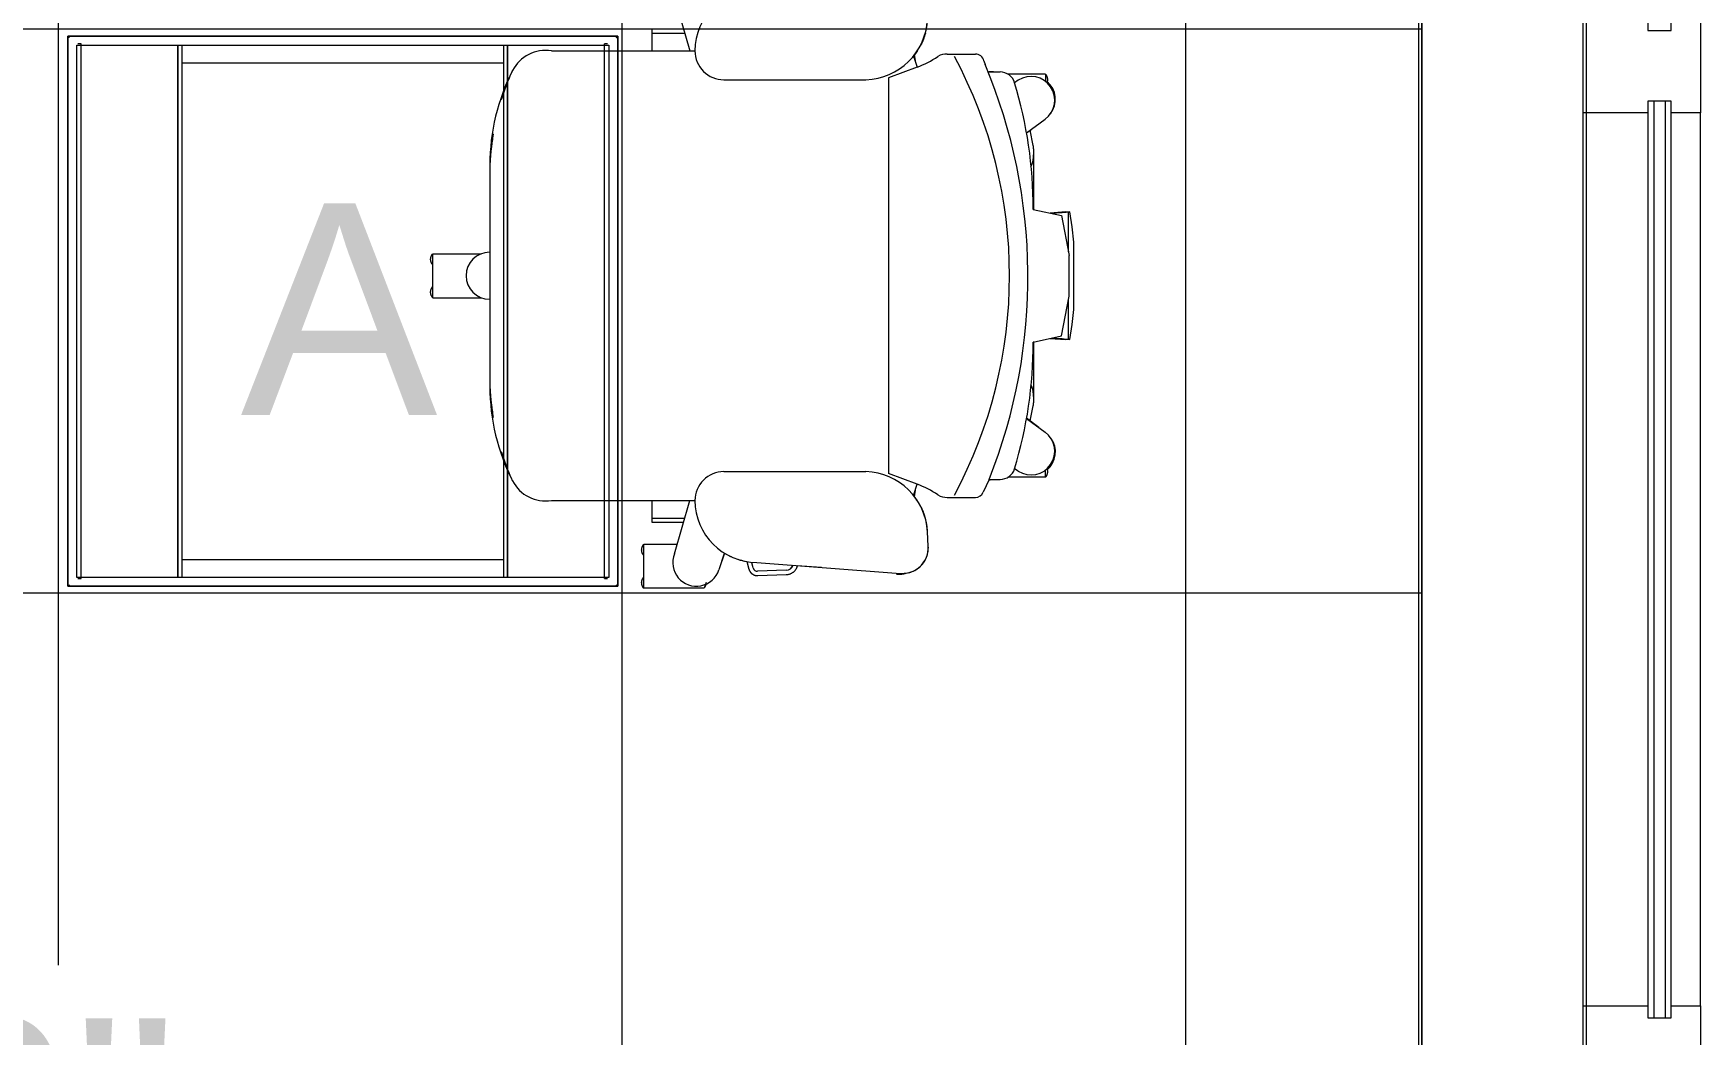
# Model space of a CAD drawing. Header units: inches. Extents: x -1206 to 1060, y -822 to 854.
# Drawn here: x 67 to 137.9, y -68.8 to -26.2 of the extents above; entities that cross this region are included whole.
import ezdxf

# ---------------------------------------------------------------- set-up
doc = ezdxf.new("R2010")
doc.units = ezdxf.units.IN
doc.header["$MEASUREMENT"] = 0
doc.linetypes.add('X1$0$IMPORT-2DASHES', pattern=[163.1999989663522, 71.99999854320616, -24.00000029661524, 9.599999766650162, -24.00000029661524, 9.599999766650162, -24.00000029661524])
for name, color, linetype, lineweight in [('X1$0$18_0109_REV_dwg _7_', 8, 'Continuous', 9), ('X1$0$A-Anno-Revs-FinF', 7, 'Continuous', 9), ('X1$0$A-CLNG', 13, 'Continuous', 13), ('X1$0$A-CLNG-PATT', 13, 'Continuous', 13), ('X1$0$A-WALL', 113, 'Continuous', 13), ('X1$0$ArchiCAD Windows_Pen_No__4', 7, 'Continuous', 9), ('X1$0$E-LITE-EQPM', 33, 'Continuous', 9), ('X1$0$E-LITE-EQPM-IDEN', 33, 'Continuous', 9), ('X1$0$G-ANNO-DIMS', 111, 'Continuous', 9), ('X1$0$GLZ_GLAZING', 7, 'Continuous', 9), ('X1$0$I-FURN', 30, 'Continuous', 9)]:
    doc.layers.add(name, color=color, linetype=linetype, lineweight=lineweight)
doc.styles.add('X1$0$Arial', font='arial.ttf', dxfattribs={"height": 8.999999999999991})

# ---------------------------------------------------------------- blocks, each defined once
blk = doc.blocks.new('X1$0$Allsteel Seating Acuity Work-Conference Chair1 - Fully Adj_ Arms_ Mesh Back-V7-FIRST FLOOR RCP')
at = {"layer": 'X1$0$I-FURN', "lineweight": 13}
for p, q in [((1.433143684146974, 12.11018534430337), (-1.433143684144943, 12.11018534430337)), ((-2.822468801396466, 10.37664848398906), (-2.56291028627273, 11.57985590495828)), ((-2.714280275648017, 11.74383122202977), (-2.714280275648017, 11.93836041765236)), ((-2.714280275648017, 11.93836041765236), (-2.706505997873691, 11.88053154945373)), ((-2.714280275648017, 11.74383122202977), (-2.667187907537985, 11.09646738007783)), ((-1.021700003479707, 11.88053154945373), (-2.706505997873689, 11.88053154945373)), ((-2.56291028627273, 11.57985590495828), (-0.8655252981015504, 11.91099976700803)), ((0.8655252981035888, 11.91099976700802), (-0.8655252981015508, 11.91099976700803)), ((2.562910286274723, 11.57985590495828), (0.8655252981035765, 11.91099976700802)), ((2.70650599787565, 11.88053154945373), (1.021700003480388, 11.88053154945373)), ((2.822468801398459, 10.37664848398906), (2.562910286274723, 11.57985590495828)), ((2.667187907539609, 11.09646738007321), (2.714280275649978, 11.74383122202977)), ((2.706505997875651, 11.88053154945373), (2.714280275649976, 11.93836041765235)), ((2.714280275650085, 11.93836041765235), (2.714280275650085, 11.74383122202973)), ((-8.576396853536504, 10.89646553722114), (-8.269758564800382, 10.89646553722114)), ((-8.576396853536504, 10.89646553722114), (-8.576396853536508, 9.29554228831983)), ((-6.081932458497022, 10.09355517162019), (-6.652910733395324, 10.87943934617182)), ((6.081932458499015, 10.09355517162019), (6.652910733397318, 10.87943934617183)), ((8.576396853538498, 10.89646553722114), (8.26975856480238, 10.89646553722114)), ((8.576396853538498, 10.89646553722114), (8.576396853538501, 9.29554228831983)), ((-6.078052509918537, 10.09406624964563), (-6.212071794212615, 10.27267660043963)), ((-5.539449606561917, 10.3766484839889), (-6.187392468073303, 10.24225666368687)), ((-2.828861181112131, 10.39885917198836), (-5.259564899965823, 10.39885917198836)), ((-4.637159237710844, 10.27758492599034), (-4.713508653687613, 10.31661168990388)), ((5.259564899967187, 10.39885917198836), (2.828861181113666, 10.39885917198836)), ((4.71350865368871, 10.31661168990387), (4.63715923771145, 10.27758492599009)), ((6.171482805452676, 10.24590486785017), (5.539449606563025, 10.3766484839889)), ((6.463462987375068, 10.61868689367261), (6.057635009087399, 10.09675570178489)), ((-8.314653182159146, 9.742684103279059), (-8.2126970173636, 9.584175815713971)), ((8.31465318216114, 9.742684103279062), (8.212697017365594, 9.584175815713971)), ((-8.667473460795744, 8.426141803900526), (-8.667473460795744, 8.96344482238032)), ((8.667473460797737, 8.4973915390921), (8.667473460797737, 8.96344482238032)), ((-9.430404169898665, 6.71505954021127), (-9.430404169898665, 7.916462459316665)), ((-9.14375050092152, 8.273957110028094), (-8.98288197340798, 8.325359393889798)), ((8.667473460797737, 8.497391539092037), (9.21485680239545, 8.250269261256314)), ((9.430404169900658, 6.71505954021127), (9.430404169900658, 7.916462459316665)), ((-11.51216557455105, 5.909003121258266), (-10.89949712864262, 5.875218104815642)), ((11.51216557455304, 5.909003121258266), (10.89949712864462, 5.875218104815642)), ((-9.346907068112843, 5.279615460867528), (-8.871884916716123, 5.431399180430923)), ((-8.871884916716123, 5.431399180430923), (-8.421013634418793, 4.212507628333239)), ((8.871884916718116, 5.431399180430923), (8.421013634420767, 4.212507628333184)), ((9.346907068114836, 5.279615460867528), (8.871884916718116, 5.431399180430923)), ((-12.19686916664481, -1.386199310463817), (-12.66297945112369, 4.733851572846181)), ((12.1968691666468, -1.386199310463817), (12.66297945112568, 4.733851572846181)), ((-8.421013634418793, 4.212507628333239), (8.421013634420769, 4.212507628333185)), ((-8.335356092287162, -2.797208272247904), (-8.335356092287153, 3.257408281569652)), ((8.33535609228916, -2.797208272247904), (8.335356092289151, 3.257408281569806)), ((-11.80299468265848, -2.77240809241412), (-12.51628706987981, -3.004170838195424)), ((11.80299468266047, -2.772408092414122), (12.5162870698818, -3.004170838195426)), ((12.14961266366771, -2.885031101511961), (11.80624774673823, -2.760959201521155)), ((-13.0482228094632, -3.540699892667142), (-13.29892345879169, -3.637976849646847)), ((13.0482228094652, -3.540699892667142), (13.29892345879368, -3.637976849646847)), ((-13.29892345879169, -3.637976849646847), (-13.29892345879169, -6.205204330912331)), ((-11.83763217245511, -4.897750095850273), (-9.560608148573895, -4.244823963740381)), ((-9.560608148573884, -10.13683861494057), (-9.560608148573895, -4.022460328534635)), ((9.560608148575877, -10.13683861494057), (9.560608148575888, -4.022460328534635)), ((11.8376321724571, -4.897750095850273), (9.560608148575888, -4.244823963740381)), ((13.29892345879368, -3.637976849646847), (13.29892345879369, -6.205204330912331)), ((-11.42854687187854, -6.205204330912339), (-11.42854687187853, -4.780446773528184)), ((-10.48652639992508, -4.510326749904606), (-10.48652639992508, -5.856065792455637)), ((-10.31891585704776, -5.856065792455885), (-10.31891585704776, -4.462265200130201)), ((10.31891585704886, -5.856065792455885), (10.31891585704886, -4.462265200130334)), ((10.48652639992662, -5.856065792455637), (10.48652639992662, -4.510326749904777)), ((11.42854687188053, -6.205204330912339), (11.42854687188053, -4.780446773528186)), ((-13.29892345879169, -6.205204330912331), (-11.42854687187854, -6.205204330912339)), ((-10.48480977276434, -5.856065792455884), (-10.47651574898527, -5.856065792455884)), ((-10.47651574898527, -5.856065792455882), (-10.31891585704776, -5.856065792455882)), ((-10.31891585704776, -5.856065792455883), (-9.560608148575232, -5.856065792455886)), ((9.560608148575886, -5.856065792455886), (10.31891585704886, -5.856065792455883)), ((10.31891585704886, -5.85606579245588), (10.47651574898639, -5.85606579245588)), ((10.4765157489864, -5.856065792455884), (10.48480977276546, -5.856065792455884)), ((13.29892345879369, -6.205204330912331), (11.42854687188053, -6.205204330912339)), ((-6.028544821661683, -12.60812673965038), (-5.863831986022775, -12.63502836227414)), ((-5.718616080493589, -12.63502836227417), (-5.863831986022569, -12.63502836227417)), ((-4.71719061800696, -12.7539155551103), (4.717190618008898, -12.75391555511033)), ((5.86383198602323, -12.63502836227417), (5.718616080493609, -12.63502836227417)), ((5.863831986023297, -12.63502836227416), (6.028544821659447, -12.60812673965088)), ((-0.935188293455587, -15.18798373352454), (-0.9351882934555836, -13.12344053626504)), ((0.93518829345758, -15.18798373352454), (0.9351882934575767, -13.12331629700748)), ((0.93518829345758, -15.18798373352454), (-0.935188293455587, -15.18798373352454))]:
    blk.add_line(p, q, dxfattribs=at)
at = {"layer": 'X1$0$I-FURN'}
for p, q in [((-9.1432720282419, 5.358397974591848), (-9.407105704793095, 5.321548054158567)), ((9.40710570479418, 5.321548054158747), (9.119294788462984, 5.361706833409681)), ((12.65622167406308, 4.882109194772622), (12.65622167406308, 4.966895469715028)), ((-12.71885542596413, -0.1344994695369337), (-12.76137990320336, -1.352241170485342)), ((12.53196422342983, -0.1410258541410732), (12.57448870066915, -1.35876755508945)), ((12.53196422342979, -0.1410258541410713), (12.57448870066911, -1.358767555089448)), ((12.76137990320609, -1.352241170485513), (12.71885542596686, -0.1344994695371042)), ((-12.4811943760705, -1.726165907487768), (-12.15777227060596, -1.808670267767809)), ((-12.17946051528105, -1.769818650531192), (-12.16164383284092, -1.837884015548013)), ((12.15777227060681, -1.808670267768491), (12.48119437607323, -1.726165907487939)), ((12.4349700488978, -1.544963736256951), (12.21737819238275, -1.600471002521601)), ((12.43497004889776, -1.544963736256946), (12.21737819238281, -1.600471002521572))]:
    blk.add_line(p, q, dxfattribs=at)
at = {"layer": 'X1$0$I-FURN', "lineweight": 13, "flags": 128}
for points in [[(-1.433143684144995, 12.11018534430337), (-2.080498406150264, 12.03796299726366), (-2.714280275648068, 11.93836041765235)], [(2.714280275650186, 11.93836041765232), (2.080498406152386, 12.03796299726364), (1.433143684147134, 12.11018534430335)], [(-2.70650599787369, 11.88053154945373), (-2.693726869831403, 11.78106677552614), (-2.676476111831562, 11.604925091388), (-2.65587404015001, 11.36354566948587), (-2.643859455823736, 11.21191773054716)], [(2.64385945582532, 11.21191773054233), (2.65587404015197, 11.36354566948588), (2.676476111833523, 11.604925091388), (2.693726869833363, 11.78106677552614), (2.706505997875651, 11.88053154945373)], [(-8.576396853536435, 10.89646553722133), (-8.565058045306555, 10.90568869079465), (-8.553359479143579, 10.91445103543702), (-8.541319870257494, 10.9227385532667), (-8.52895847945416, 10.93053798602278), (-8.516295082322356, 10.9378368562767), (-8.503349937595656, 10.94462348739307), (-8.490143754744336, 10.95088702220977), (-8.476697660843568, 10.95661744040728), (-8.463033166775515, 10.96180557453908), (-8.449172132815645, 10.96644312469721), (-8.435136733661407, 10.97052267179043), (-8.420949422957504, 10.97403768941422), (-8.406632897374378, 10.97698255428952), (-8.392210060299247, 10.97935255526136), (-8.377703985194271, 10.9811439008335), (-8.363137878685619, 10.98235372523493), (-8.348535043436128, 10.98298009300504), (-8.333918840867396, 10.98302200208894), (-8.319312653785174, 10.9824793854408), (-8.304739848973382, 10.98135311113174), (-8.29022373981064, 10.97964498096041), (-8.27578754897513, 10.97735772757068), (-8.261454371292869, 10.97449501007986), (-8.247247136790461, 10.97106140822552), (-8.233188574011988, 10.9670624150379), (-8.219301173659572, 10.96250442805319)], [(8.217325542740125, 10.96180557453959), (8.231186576699825, 10.96644312469772), (8.245221975854234, 10.97052267179111), (8.259409286558137, 10.97403768941473), (8.273725812141093, 10.9769825542902), (8.288148649216394, 10.97935255526187), (8.302654724321199, 10.98114390083384), (8.317220830829852, 10.98235372523544), (8.331823666079343, 10.98298009300555), (8.346439868648245, 10.98302200208928), (8.361046055730297, 10.98247938544131), (8.375618860542259, 10.98135311113242), (8.390134969705, 10.97964498096093), (8.40457116054034, 10.97735772757119), (8.418904338222601, 10.97449501008037), (8.43311157272518, 10.97106140822586), (8.447170135503482, 10.96706241503841), (8.46105753585607, 10.9625044280537), (8.474751556904833, 10.95739473907883), (8.488230291137425, 10.95174152252599), (8.501472175454294, 10.94555382233585), (8.514456025665252, 10.93884153750861), (8.527161070379973, 10.93161540626818), (8.53956698423701, 10.92388698888317), (8.551653920420504, 10.91566864917252), (8.56340254241121, 10.90697353472654), (8.574794054920003, 10.89781555587393)], [(-2.829624795908262, 10.39856854964285), (-2.832100052551646, 10.3935421697279), (-2.834412648999833, 10.38250843256688)], [(-2.822468801395992, 10.3766484839889), (-2.824685201561041, 10.38990425948662), (-2.827111121871197, 10.39733527866623)], [(2.827111121872312, 10.39733527866623), (2.824685201562158, 10.38990425948662), (2.822468801397109, 10.3766484839889)], [(2.834412649000946, 10.38250843256687), (2.832100052552761, 10.3935421697279), (2.829624795909377, 10.39856854964285)], [(-13.26384647551259, -3.611703833601438), (-13.25148508470943, -3.603904400845351), (-13.23882168757728, -3.596605530591602), (-13.22587654285075, -3.589818899475233), (-13.21267035999926, -3.583555364658366), (-13.19922426609867, -3.57782494646085), (-13.18555977203061, -3.57263681232888), (-13.17169873807074, -3.567999262170928), (-13.1576633389165, -3.563919715077531), (-13.14347602821243, -3.560404697454089), (-13.12915950262948, -3.557459832578445)], [(13.14143050028014, -3.559947376788443), (13.15563773478271, -3.563380978642953), (13.16969629756102, -3.567379971830405), (13.18358369791343, -3.571937958814942), (13.19727771896237, -3.577047647789982), (13.21075645319479, -3.582700864342655), (13.22399833751183, -3.588888564532794), (13.23698218772279, -3.595600849360209), (13.24968723243751, -3.602826980600468), (13.26209314629437, -3.610555397985649)], [(-12.82648846123277, -6.205204330912067), (-12.83782726946265, -6.214427484485383), (-12.84952583562563, -6.223189829127761), (-12.86156544451171, -6.231477346957432), (-12.87392683531487, -6.23927677971369), (-12.88659023244685, -6.246575649967439), (-12.89953537717355, -6.253362281083809), (-12.91274156002487, -6.259625815900505), (-12.92618765392564, -6.265356234098191), (-12.93985214799352, -6.270544368229991), (-12.95371318195356, -6.275181918388113), (-12.9677485811078, -6.27926146548134), (-12.9819358918117, -6.282776483104953), (-12.99625241739483, -6.285721347980597), (-13.01067525446996, -6.288091348952093), (-13.02518132957476, -6.289882694524237), (-13.03974743608359, -6.291092518925836), (-13.05435027133308, -6.291718886695945), (-13.06896647390164, -6.29176079577968), (-13.08357266098403, -6.291218179131703), (-13.09814546579582, -6.290091904822645), (-13.11266157495839, -6.288383774651151), (-13.1270977657939, -6.286096521261412), (-13.14143094347634, -6.283233803770599), (-13.15563817797874, -6.279800201916259), (-13.16969674075722, -6.275801208728637), (-13.18358414110963, -6.2712432217441), (-13.19727816215857, -6.26613353276923), (-13.21075689639099, -6.260480316216387), (-13.22399878070786, -6.254292616026077), (-13.23698263091899, -6.247580331198832), (-13.24968767563371, -6.240354199958403), (-13.26209358949057, -6.232625782573392), (-13.27418052567407, -6.224407442862741), (-13.28592914766477, -6.215712328416941), (-13.29732066017357, -6.206554349564327)], [(-11.42854687187832, -6.205204330912067), (-11.43988568010803, -6.214427484485383), (-11.45158424627118, -6.223189829127761), (-11.46362385515709, -6.231477346957432), (-11.47598524596026, -6.23927677971369), (-11.48864864309223, -6.246575649967439), (-11.50159378781893, -6.253362281083809), (-11.51479997067042, -6.259625815900505), (-11.52824606457102, -6.265356234098191), (-11.54191055863907, -6.270544368229991), (-11.55577159259894, -6.275181918388113), (-11.56980699175318, -6.27926146548134), (-11.58399430245725, -6.282776483104953), (-11.59831082804004, -6.285721347980597), (-11.61273366511534, -6.288091348952093), (-11.62723974022032, -6.289882694524237), (-11.64180584672897, -6.291092518925836), (-11.65640868197829, -6.291718886695945), (-11.67102488454719, -6.29176079577968), (-11.68563107162941, -6.291218179131703), (-11.70020387644121, -6.290091904822645), (-11.71471998560395, -6.288383774651151), (-11.72915617643929, -6.286096521261412), (-11.74348935412172, -6.283233803770599), (-11.75769658862413, -6.279800201916259), (-11.77175515140243, -6.275801208728637), (-11.78564255175519, -6.2712432217441), (-11.79933657280378, -6.26613353276923), (-11.81281530703654, -6.260480316216387), (-11.82605719135341, -6.254292616026077), (-11.83904104156437, -6.247580331198832), (-11.85174608627892, -6.240354199958573), (-11.86415200013596, -6.232625782573392), (-11.87623893631945, -6.224407442862741), (-11.88798755831016, -6.215712328416941), (-11.89937907081912, -6.206554349564327)], [(11.90098142624072, -6.205204330912237), (11.88964261801101, -6.214427484485554), (11.87794405184786, -6.223189829127931), (11.86590444296178, -6.231477346957603), (11.85354305215878, -6.23927677971369), (11.84087965502681, -6.24657564996761), (11.82793451029994, -6.253362281083979), (11.81472832744862, -6.259625815900676), (11.80128223354802, -6.265356234098191), (11.78761773947997, -6.270544368229991), (11.77375670551993, -6.275181918388113), (11.75972130636586, -6.27926146548151), (11.74553399566196, -6.282776483105123), (11.73121747007883, -6.285721347980597), (11.71679463300353, -6.288091348952263), (11.70228855789872, -6.289882694524407), (11.6877224513899, -6.291092518925836), (11.67311961614058, -6.291718886695945), (11.65850341357185, -6.29176079577985), (11.64389722648963, -6.291218179131703), (11.62932442167783, -6.290091904822645), (11.61480831251509, -6.288383774651321), (11.60037212167958, -6.286096521261583), (11.58603894399732, -6.283233803770769), (11.57183170949474, -6.279800201916429), (11.55777314671644, -6.275801208728807), (11.54388574636385, -6.2712432217441), (11.53019172531509, -6.266133532769401), (11.51671299108267, -6.260480316216387), (11.50347110676563, -6.254292616026247), (11.4904872565545, -6.247580331199003), (11.47778221183995, -6.240354199958573), (11.46537629798308, -6.232625782573563), (11.45328936179942, -6.224407442862911), (11.44154073980871, -6.215712328417111), (11.43014922729992, -6.206554349564498)], [(13.29892301559516, -6.205204330912237), (13.28758420736562, -6.214427484485554), (13.27588564120248, -6.223189829127931), (13.26384603231639, -6.231477346957603), (13.25148464151323, -6.23927677971369), (13.23882124438125, -6.24657564996761), (13.22587609965472, -6.253362281083979), (13.21266991680323, -6.259625815900676), (13.19922382290247, -6.265356234098191), (13.18555932883441, -6.270544368229991), (13.17169829487471, -6.275181918388113), (13.15766289572031, -6.27926146548151), (13.1434755850164, -6.282776483105123), (13.12915905943345, -6.285721347980597), (13.11473622235814, -6.288091348952263), (13.10023014725334, -6.289882694524407), (13.08566404074469, -6.291092518925836), (13.0710612054952, -6.291718886695945), (13.05644500292629, -6.29176079577985), (13.04183881584424, -6.291218179131703), (13.02726601103228, -6.290091904822645), (13.01274990186954, -6.288383774651321), (12.9983137110342, -6.286096521261583), (12.98398053335194, -6.283233803770769), (12.96977329884936, -6.279800201916429), (12.95571473607106, -6.275801208728807), (12.94182733571847, -6.2712432217441), (12.92813331466971, -6.266133532769401), (12.91465458043711, -6.260480316216387), (12.90141269612024, -6.254292616026247), (12.88842884590929, -6.247580331199003), (12.87572380119457, -6.240354199958573), (12.86331788733753, -6.232625782573563), (12.85123095115403, -6.224407442862911), (12.83948232916333, -6.215712328417111), (12.82809081665454, -6.206554349564498)], [(-0.4627532958967321, -15.18798373352445), (-0.4740921041264414, -15.19720688709759), (-0.4857906702895888, -15.20596923174014), (-0.4978302791755027, -15.21425674956964), (-0.5101916699788375, -15.22205618232573), (-0.5228550671108109, -15.22935505257965), (-0.535800211837511, -15.23614168369602), (-0.5490063946888312, -15.24240521851271), (-0.5624524885895993, -15.2481356367104), (-0.5761169826576519, -15.25332377084203), (-0.5899780166175218, -15.25796132100015), (-0.6040134157715896, -15.26204086809338), (-0.6182007264756634, -15.26555588571716), (-0.6325172520587897, -15.26850075059263), (-0.6469400891339204, -15.2708707515643), (-0.6614461642387254, -15.27266209713645), (-0.6760122707473782, -15.27387192153804), (-0.6906151059968691, -15.27449828930798), (-0.7052313085657714, -15.27454019839189), (-0.7198374956478232, -15.27399758174374), (-0.7344103004597854, -15.27287130743468), (-0.7489264096225269, -15.27116317726336), (-0.7633626004578672, -15.26887592387362), (-0.7776957781401278, -15.26601320638281), (-0.7919030126427059, -15.26257960452847), (-0.8059615754210084, -15.25858061134084), (-0.8198489757735955, -15.25402262435614), (-0.8335429968223592, -15.24891293538127), (-0.8470217310549514, -15.24325971882842), (-0.8602636153718207, -15.23707201863829), (-0.8732474655827785, -15.23035973381104), (-0.8859525102974998, -15.22313360257061), (-0.8983584241545371, -15.21540518518543), (-0.9104453603382011, -15.20718684547495), (-0.9221939823287356, -15.19849173102915), (-0.9335854948375298, -15.18933375217637)], [(0.9351882934578838, -15.18798373352445), (0.923849485228004, -15.19720688709759), (0.9121509190650271, -15.20596923174014), (0.9001113101789427, -15.21425674956964), (0.8877499193757784, -15.22205618232573), (0.875086522243805, -15.22935505257965), (0.8621413775171048, -15.23614168369602), (0.8489351946656142, -15.24240521851271), (0.8354891007650166, -15.2481356367104), (0.821824606696964, -15.25332377084203), (0.8079635727370941, -15.25796132100015), (0.7939281735828557, -15.26204086809338), (0.7797408628789525, -15.26555588571716), (0.7654243372958262, -15.26850075059263), (0.7510015002206955, -15.2708707515643), (0.7364954251158905, -15.27266209713645), (0.7219293186070671, -15.27387192153804), (0.7073264833577467, -15.27449828930798), (0.6927102807888444, -15.27454019839189), (0.6781040937066222, -15.27399758174374), (0.6635312888948305, -15.27287130743468), (0.6490151797322595, -15.27116317726336), (0.6345789888967487, -15.26887592387362), (0.6202458112143175, -15.26601320638281), (0.60603857671191, -15.26257960452847), (0.5919800139336074, -15.25858061134084), (0.5780926135810204, -15.25402262435614), (0.5643985925320861, -15.24891293538127), (0.5509198582996645, -15.24325971882842), (0.5376779739827952, -15.23707201863829), (0.5246941237716668, -15.23035973381104), (0.5119890790569456, -15.22313360257061), (0.4995831652000788, -15.2154051851856), (0.4874962290165853, -15.20718684547495), (0.4757476070258803, -15.19849173102915), (0.4643560945170861, -15.18933375217637)]]:
    blk.add_lwpolyline(points, dxfattribs=at)
at = {"layer": 'X1$0$I-FURN', "flags": 128}
for points in [[(-12.66444722236764, 4.942696678643869), (-12.67560133315328, 4.898251394889711), (-12.68496918453536, 4.853395617158184), (-12.69253578994932, 4.808201105125078), (-12.69828904444097, 4.762740160368536), (-12.7022197440304, 4.717085510702133), (-12.70432160043674, 4.671310193826684), (-12.70459125113808, 4.625487440483936), (-12.70302826475068, 4.579690557304331), (-12.70139703960814, 4.554655216492221)], [(12.70139703961104, 4.55465521649205), (12.70396247741473, 4.600406893666615), (12.70469628403361, 4.646224564529006), (12.70359728553364, 4.692034930579836), (12.70066724007802, 4.737764705005644), (12.69591083511443, 4.783340729922712), (12.68933567987619, 4.828690093413171), (12.68095229320926, 4.873740246170086), (12.67077408674345, 4.918419117558471), (12.65881734343821, 4.962655230915572)], [(12.33079782059917, 0.3419560699165913), (12.34937467165309, 0.5289331527804392), (12.40599259780015, 1.358127956970179)], [(-12.33159144598073, 0.3440972627826113), (-12.3513450869188, 0.3387344880074465), (-12.37086847325832, 0.3325860679310608), (-12.39013037174607, 0.3256618387139269), (-12.40909996745347, 0.3179728776462979), (-12.42774691307375, 0.3095314854249977), (-12.446041377472, 0.3003511664772986), (-12.46395409340761, 0.2904466073550793), (-12.48145640435638, 0.2798336532396774), (-12.49852031035453, 0.2685292825942724), (-12.51511851279224, 0.2565515800001207), (-12.53122445808657, 0.2439197072262686), (-12.54681238016093, 0.2306538725745213), (-12.56185734166496, 0.216775298550317), (-12.57633527386991, 0.2023061879118586), (-12.59022301517251, 0.1872696881493425), (-12.60349834814946, 0.1716898544546552), (-12.6161400350997, 0.1555916112383215), (-12.62812785202106, 0.1390007122554379), (-12.63944262096339, 0.1219436994050511), (-12.65006624071071, 0.104447860269147), (-12.65998171573693, 0.08654118445792845), (-12.66917318339773, 0.06825231883317427), (-12.6776259393053, 0.04961052167840307), (-12.68532646085367, 0.0306456158920696), (-12.69226242885048, 0.01138794127780329), (-12.6984227472272, -0.00813169399276603), (-12.70379756078807, -0.02788206266751558), (-12.70837827097824, -0.04783156836947455), (-12.71215754963833, -0.06794829614540275), (-12.71512935072894, -0.08820006352220842), (-12.71728892000209, -0.1085544719919085), (-12.71863280260771, -0.1289789588432768), (-12.71885542596413, -0.1344994695369337)], [(12.71885542596686, -0.1344994695371042), (12.71773212683337, -0.1140616643061207), (12.71579243199585, -0.09368512712399023), (12.71303944455246, -0.07340245610316741), (12.70947756869555, -0.05324609919091471), (12.70511250266702, -0.03324830225801633), (12.69995122964133, -0.01344105751388724), (12.69400200655383, 0.006143947675354865), (12.68727435089272, 0.02547538147888417), (12.67977902547204, 0.04452231772700087), (12.67152802121342, 0.06325428538451659), (12.66253453796344, 0.08164131729921563), (12.65281296337707, 0.09965399814234387), (12.64237884989933, 0.1172635114672857), (12.63124888988625, 0.1344416858088379), (12.6194408888997, 0.1511610397528216), (12.60697373722217, 0.1673948258992936), (12.59386737963712, 0.1831170736535341), (12.58014278352033, 0.1983026307731847), (12.56582190529821, 0.2129272036062275), (12.55092765532072, 0.2269673959556826), (12.53548386121071, 0.2404007465089535), (12.5195152297444, 0.2532057647709393), (12.5030473073254, 0.265361965443958), (12.48610643911661, 0.2768499011999097), (12.46871972689331, 0.2876511937923282), (12.45091498568621, 0.2977485634573326), (12.43272069928326, 0.3071258565572634), (12.4141659746611, 0.3157680714238608), (12.39528049542122, 0.3236613823566472), (12.37609447430174, 0.3307931617418944), (12.35663860484351, 0.3371520002539796), (12.33694401228729, 0.3427277251079203)], [(-12.76137990320336, -1.352241170485342), (-12.76160197861384, -1.367137872892726), (-12.76122816717657, -1.382031540174978), (-12.76025906691063, -1.396898345641546), (-12.75869622816918, -1.411714505574991), (-12.75654215116111, -1.426456317280042), (-12.75380028195025, -1.441100197002868), (-12.75047500694228, -1.455622717659537), (-12.74657164586779, -1.470000646315327), (-12.74209644327192, -1.484210981351111), (-12.73705655852421, -1.498230989262424), (-12.73146005436496, -1.512038241027426), (-12.72531588400727, -1.525610647988515), (-12.71863387681276, -1.538926497189948), (-12.71142472256741, -1.551964486113661), (-12.70369995438068, -1.564703756758376), (-12.69547193023322, -1.577123929009133), (-12.68675381320855, -1.589205133239261), (-12.67755955043441, -1.60092804209944), (-12.6679038507699, -1.612273901436367), (-12.65780216127456, -1.623224560295), (-12.64727064249644, -1.633762499957811), (-12.63632614261956, -1.643870861968878), (-12.62498617050841, -1.653533475105291), (-12.61326886769979, -1.662734881247615), (-12.60119297937831, -1.671460360108483), (-12.58877782438947, -1.679695952783334), (-12.57604326433255, -1.687428484080669), (-12.56300967178731, -1.694645583599765), (-12.5496978977215, -1.701335705521046), (-12.53612923813381, -1.707488147076901), (-12.52232539998482, -1.713093065672751), (-12.50830846647159, -1.718141494635006), (-12.494100861697, -1.722625357553852), (-12.4811943760705, -1.726165907487768)], [(12.48119437607323, -1.726165907487939), (12.49555388889428, -1.722195334273635), (12.50974313505742, -1.717653709737476), (12.52373941479573, -1.712548299509819), (12.53752033704722, -1.706887271158109), (12.55106385527631, -1.700679681119823), (12.56434830274281, -1.693935460214902), (12.57735242716467, -1.686665397758304), (12.59005542471686, -1.678881124298584), (12.60243697331333, -1.670595093013389), (12.61447726511716, -1.661820559784701), (12.62615703823042, -1.65257156199408), (12.63745760750726, -1.642862896065026), (12.64836089444753, -1.632710093791843), (12.65884945611856, -1.622129397492358), (12.66890651305829, -1.611137734023543), (12.67851597612173, -1.599752687702164), (12.68766247221754, -1.587992472173766), (12.69633136890309, -1.575875901274514), (12.70450879779315, -1.563422358932769), (12.71218167674573, -1.550651768160207), (12.71933773079155, -1.537584559177332), (12.72596551177031, -1.524241636731346), (12.73205441664646, -1.510644346651588), (12.73759470447118, -1.496814441701701), (12.74257751196575, -1.482774046779354), (12.74699486770134, -1.468545623521322), (12.75083970485059, -1.45415193436952), (12.75410587249473, -1.439616006155972), (12.75678814546188, -1.424961093265381), (12.75888223268794, -1.410210640431899), (12.76038478407957, -1.395388245233391), (12.76129339587555, -1.380517620340299), (12.76160661449046, -1.36562255558033), (12.76137990320626, -1.352241170485513)], [(12.15178099370877, -1.869993047073876), (12.16574272479624, -1.823252673443278), (12.17735725470385, -1.777817894814859)]]:
    blk.add_lwpolyline(points, dxfattribs=at)
at = {"layer": 'X1$0$I-FURN', "lineweight": 13}
for centre, radius, start, end in [((-7.467657799504734, 10.28749095307559), 1.007082758179837, 36.00000000000723, 212.7500532418099), ((-7.497989265947321, 10.32009686553521), 1.000222027085006, 52.35706289667899, 139.9091275043277), ((7.467657799506733, 10.28749095307559), 1.007082758179838, 327.2499467581893, 143.9999999999928), ((7.497989265947423, 10.32009686553657), 1.000222027085006, 39.51694148052987, 126.2771705760929), ((0.05187702391373072, -13.09149008151184), 23.24453293984837, 68.24426261087665, 112.8725878450811), ((-2.860003608187167, -8.097045561841176), 18.4737321773556, 89.88358673423585, 106.84285304545), ((2.860003608189154, -8.097045561841176), 18.47373217735561, 73.15714695455002, 90.11641326576414), ((1.401545546286797e-12, -10.3529245900118), 19.72138484538077, 61.76295305248608, 118.237046947515), ((-8.016462850926594, 8.963444822380323), 0.6510106098691493, 107.5435160309, 180.0000000000004), ((8.016462850928587, 8.963444822380323), 0.6510106098691512, 359.9999999999992, 72.45648396909998), ((-9.064156021087971, 7.916462459316665), 0.3662481488106941, 102.551901823836, 180), ((9.064156021089964, 7.916462459316665), 0.3662481488106941, 0, 65.70267607839845), ((-8.801215169980942, 6.672316278620641), 0.630639186880161, 176.1136455238113, 213.7004297695562), ((8.801215169982935, 6.672316278620641), 0.630639186880161, 326.2995702304431, 3.886354476188736), ((-11.57238787946455, 4.816912311622493), 1.093750000000005, 86.84367567695367, 184.3553060258665), ((-11.04899973609039, 3.164089332099322), 2.715247733059357, 1.969556974369551, 86.84367567695367), ((-12.89102321037791, 3.944709053589814), 4.285291140264034, 20.29957023044431, 33.70042976955327), ((11.04899973609239, 3.164089332099322), 2.715247733059357, 93.15632432304636, 178.0304430256271), ((12.89102321037991, 3.944709053589814), 4.285291140264032, 146.2995702304467, 159.7004297695557), ((11.57238787946654, 4.816912311622493), 1.093750000000005, 355.6446939741328, 93.15632432304636), ((-9.560608148573895, -1.386199310463721), 2.636261018070917, 180.0000000000019, 270.0000000000007), ((9.560608148575888, -1.386199310463721), 2.636261018070911, 269.9999999999986, 359.9999999999977), ((-9.560608148573884, -2.797208272247909), 1.225252056286724, 269.9999999999994, 2.989721400575706e-13), ((9.560608148575877, -2.797208272247909), 1.225252056286726, 179.9999999999997, 269.9999999999998), ((-12.20535035478364, -3.961135647349845), 1.006212346751299, 108.0000000000075, 291.4351494168255), ((12.20535035478563, -3.961135647349845), 1.006212346751299, 248.5648505831737, 71.9999999999925), ((-8.017890644437504, -10.39486128410771), 1.564146091441888, 170.5050472393682, 242.9185999897509), ((8.017890644439497, -10.39486128410771), 1.564146091441888, 297.0814000102484, 9.494952760631852), ((-4.717190618006993, -3.939561216484174), 8.814354338626165, 242.9185999897491, 269.9999999999999), ((4.717190618008986, -3.939561216484174), 8.81435433862615, 269.9999999999991, 297.0814000102502), ((-2.352437569008714e-05, -12.76922752877979), 1.000000000000001, 179.9999999999998, 359.9999999999991)]:
    blk.add_arc(centre, radius, start, end, dxfattribs=at)
at = {"layer": 'X1$0$I-FURN'}
for centre, radius, start, end in [((-11.57253615265076, 4.818859145842964), 1.093749999999999, 101.0732773343598, 151.9152528395863), ((-11.00715377315176, 3.28540275625067), 2.593749999999997, 54.54679851991843, 86.84367567694811), ((11.00715377315372, 3.28540275625067), 2.593749999999998, 93.15632432305159, 125.4532014796369), ((11.57253615265272, 4.818859145842964), 1.093749999999998, 28.08474715836598, 78.92672266559595), ((-11.57253615265076, 4.818859145842964), 1.093750000000001, 157.991683964009, 164.92012941301), ((11.57253615265272, 4.818859145842964), 1.093749999999999, 15.07987058431799, 22.00831603577228), ((12.20741677346136, -0.1523593008305602), 0.3247452760162995, 2.000000000000175, 70.66881005820758), ((12.20741677346132, -0.1523593008305601), 0.3247452760162979, 2.000000000000961, 69.54600959530424), ((12.3891230377235, -1.365240666676862), 0.1854786515287007, 284.3108285474457, 2.000000000000661), ((12.38912303772346, -1.365240666676862), 0.1854786515286972, 284.3108285474465, 2.000000000001047), ((12.38912303772347, -1.365240666676861), 0.1854786515287169, 284.3108285474455, 2.000000000000735), ((-9.593591438339061, -1.412670140234075), 2.593749999999997, 195.9992754751931, 197.6694774457945), ((9.593591438341019, -1.412670140234075), 2.59375, 342.330522554204, 344.0007245251593), ((-9.593591438339061, -1.412670140234075), 2.593749999999998, 209.8646920072832, 210.9836488657245), ((9.593591438341019, -1.412670140234075), 2.593749999999999, 329.016351134274, 330.135307993427)]:
    blk.add_arc(centre, radius, start, end, dxfattribs=at)
at = {"layer": 'X1$0$I-FURN', "lineweight": 13}
for points, knots in [([(-4.713508653687613, 10.31661168990387), (-4.739856710129892, 10.32694934145874), (-4.779722645912748, 10.34076857112386), (-4.833587830967806, 10.35561079365079), (-4.874296218219969, 10.36511074866266), (-4.915497318112019, 10.37275004284506), (-4.957153046465572, 10.37883332275283), (-4.999016202817506, 10.38391019343648), (-5.040815735212844, 10.38835894759447), (-5.082585113948741, 10.39207676677329), (-5.138476425029424, 10.39585326314233), (-5.208244147661268, 10.39877611886062), (-5.291645814252843, 10.39916329740079), (-5.402476022411283, 10.39535872872822), (-5.484813833366601, 10.38616942103536), (-5.539449606561917, 10.3766484839889)], [0, 0, 0, 0, 0.1, 0.15, 0.2, 0.25, 0.3, 0.35, 0.4, 0.45, 0.5, 0.6, 0.7, 0.8, 1, 1, 1, 1]), ([(5.539449606563028, 10.3766484839889), (5.484813833367713, 10.38616942103536), (5.402476022412397, 10.39535872872822), (5.291645814253955, 10.39916329740079), (5.208244147662381, 10.39877611886063), (5.138476425030524, 10.39585326314234), (5.08258511394985, 10.39207676677329), (5.040815735213947, 10.38835894759448), (4.99901620281861, 10.38391019343647), (4.95715304646668, 10.37883332275283), (4.915497318113117, 10.37275004284506), (4.874296218221072, 10.36511074866267), (4.833587830968911, 10.35561079365079), (4.779722645913849, 10.34076857112386), (4.739856710130994, 10.32694934145874), (4.713508653688713, 10.31661168990387)], [0, 0, 0, 0, 0.2, 0.3, 0.4, 0.5, 0.55, 0.6, 0.6499999999999999, 0.7, 0.75, 0.8, 0.8500000000000001, 0.9, 1, 1, 1, 1]), ([(-8.670603928351833, 8.690847319888725), (-8.67386989274326, 8.642470973033404), (-8.678196294272725, 8.574051259401283), (-8.679922076811877, 8.50725777681728), (-8.680270293320119, 8.487700208432614)], [0.322645501158886, 0.322645501158886, 0.322645501158886, 0.322645501158886, 0.5, 0.5739623019982569, 0.5739623019982569, 0.5739623019982569, 0.5739623019982569]), ([(8.68103255609014, 8.487207325702533), (8.680348473750575, 8.506982066529039), (8.67787560839392, 8.574278909427543), (8.672956082332824, 8.642964525805292), (8.669002883537035, 8.691712050797964)], [0.4260376980070729, 0.4260376980070729, 0.4260376980070729, 0.4260376980070729, 0.5, 0.6773544988515792, 0.6773544988515792, 0.6773544988515792, 0.6773544988515792]), ([(-7.495187372622977, -12.25498689603876), (-7.592036389171814, -12.22467681887799), (-8.012036907807092, -12.08696131492711), (-8.421771233440413, -11.92534450506503), (-8.72997736930767, -11.78751540184012)], [0.567478467372968, 0.567478467372968, 0.567478467372968, 0.567478467372968, 0.6666666666666666, 1, 1, 1, 1]), ([(8.729977369308196, -11.78751540184018), (8.421771233440953, -11.92534450506509), (8.012036907807525, -12.08696131492719), (7.592036389172147, -12.22467681887809), (7.49518737262321, -12.25498689603889)], [0, 0, 0, 0, 0.3333333333333333, 0.4325215326271404, 0.4325215326271404, 0.4325215326271404, 0.4325215326271404]), ([(-5.863831986022637, -12.63502836227416), (-5.767684069846439, -12.65000148870833), (-5.623425492168013, -12.67055412680932), (-5.455007795987316, -12.69123138466387), (-5.358779689495713, -12.70210185488834), (-5.286725287761112, -12.70977220978598), (-5.214560300225752, -12.7169854978812), (-5.142314263560354, -12.72373706428143), (-5.082294089556818, -12.72895627620878), (-5.040560156214546, -12.73238452181756), (-5.016707460939636, -12.73428643245959), (-4.999108645796195, -12.73566187304151), (-4.980621785310528, -12.73707768577337), (-4.953673405269265, -12.73909464119827), (-4.902704714878316, -12.74277105628167), (-4.82543132353392, -12.74786161098614), (-4.76092295438866, -12.7515765612723), (-4.728049996563107, -12.75334837415559), (-4.719803833776785, -12.75377907734944), (-4.718106149504742, -12.75386774008761)], [0, 0, 0, 0, 0.125, 0.1875, 0.21875, 0.25, 0.28125, 0.3125, 0.34375, 0.359375, 0.3671875, 0.375, 0.3828125, 0.390625, 0.40625, 0.4375, 0.46875, 0.484375, 0.5, 0.5, 0.5, 0.5]), ([(-5.206601468269929, -12.71767403669668), (-5.218656019895206, -12.71651698076321), (-5.242555219779852, -12.71418471189129), (-5.269261167732571, -12.71148957247683), (-5.283948490346854, -12.70998135097072), (-5.28662074974281, -12.70970603395326)], [0.75, 0.75, 0.75, 0.75, 0.765625, 0.78125, 0.7847252147311764, 0.7847252147311764, 0.7847252147311764, 0.7847252147311764]), ([(-4.919480737847442, -12.74153380098931), (-4.924661591586692, -12.74116990098917), (-4.934932077960388, -12.74044154288532), (-4.956603014362409, -12.7388741481099), (-4.97603193911613, -12.73742644321282), (-4.990213122198913, -12.73634202726116), (-4.992730282707301, -12.7361486861572)], [0.625, 0.625, 0.625, 0.625, 0.6328125, 0.640625, 0.65625, 0.6596021255043063, 0.6596021255043063, 0.6596021255043063, 0.6596021255043063]), ([(4.718106149505399, -12.75386774008761), (4.719803833777439, -12.75377907734944), (4.728049996563787, -12.75334837415559), (4.760922954389303, -12.7515765612723), (4.825431323534585, -12.74786161098614), (4.902704714878968, -12.74277105628167), (4.953673405269905, -12.73909464119827), (4.980621785311168, -12.73707768577337), (4.999108645796832, -12.73566187304152), (5.016707460940281, -12.73428643245959), (5.040560156215188, -12.73238452181756), (5.08229408955742, -12.72895627620879), (5.142314263561, -12.72373706428144), (5.214560300226373, -12.7169854978812), (5.286725287761743, -12.70977220978598), (5.358779689496325, -12.70210185488835), (5.455007795987946, -12.69123138466387), (5.623425492168636, -12.67055412680931), (5.767684069847046, -12.65000148870835), (5.86383198602323, -12.63502836227417)], [0.5, 0.5, 0.5, 0.5, 0.515625, 0.53125, 0.5625, 0.59375, 0.609375, 0.6171875, 0.625, 0.6328125, 0.640625, 0.65625, 0.6875, 0.71875, 0.75, 0.78125, 0.8125, 0.875, 1, 1, 1, 1]), ([(4.992730282886325, -12.73614868560773), (4.990213122305862, -12.73634202693368), (4.976031938872971, -12.73742644396359), (4.956603014410183, -12.73887414796477), (4.9349320779516, -12.74044154291435), (4.924661591587324, -12.74116990098917), (4.919480737848072, -12.74153380098931)], [0.3403978744956936, 0.3403978744956936, 0.3403978744956936, 0.3403978744956936, 0.34375, 0.359375, 0.3671875, 0.375, 0.375, 0.375, 0.375]), ([(5.286620758848393, -12.70970494290499), (5.283948495784943, -12.709980699398), (5.269261155793866, -12.71149100316392), (5.242555224896667, -12.71418409881513), (5.21865601989582, -12.71651698076322), (5.206601468270544, -12.71767403669669)], [0.2152747852688237, 0.2152747852688237, 0.2152747852688237, 0.2152747852688237, 0.21875, 0.234375, 0.25, 0.25, 0.25, 0.25])]:
    blk.add_open_spline(points, degree=3, knots=knots, dxfattribs=at)
at = {"layer": 'X1$0$I-FURN'}
for points, knots in [([(-12.23482745169183, 5.689295374347635), (-12.22385081091404, 5.697647131308129), (-12.19889115568444, 5.7159614456959), (-12.14985729925649, 5.748383077138345), (-12.11119481648724, 5.772105820543011), (-12.08607928309555, 5.785091021656664)], [0.7577972119789935, 0.7577972119789935, 0.7577972119789935, 0.7577972119789935, 0.7916666666666667, 0.8333333333333334, 0.8992640577144577, 0.8992640577144577, 0.8992640577144577, 0.8992640577144577]), ([(12.23482745169724, 5.689295374345011), (12.22385081091861, 5.697647131306206), (12.19889115568816, 5.715961445694703), (12.14985729925919, 5.74838307713788), (12.11119481648986, 5.77210582054265), (12.08607928309807, 5.785091021656363)], [-0.2422027880236689, -0.2422027880236689, -0.2422027880236689, -0.2422027880236689, -0.2083333333333333, -0.1666666666666667, -0.1007359422853742, -0.1007359422853742, -0.1007359422853742, -0.1007359422853742]), ([(-12.63751673636307, 5.068068733972712), (-12.63388665372973, 5.08358165043307), (-12.62730806753861, 5.109434750558627), (-12.61698179982255, 5.143862053274956), (-12.61020446098718, 5.164730625192282), (-12.60652043174665, 5.175510091457483), (-12.60458353077987, 5.181029370732925)], [0, 0, 0, 0, 0.08333333333333333, 0.125, 0.1458333333333333, 0.1666666666666667, 0.1666666666666667, 0.1666666666666667, 0.1666666666666667]), ([(-12.57058578860174, 5.266279408453037), (-12.56685387586544, 5.274603367021343), (-12.56000643611427, 5.289385534467258), (-12.54963692905178, 5.310503534850555), (-12.53667569342032, 5.335650522444102), (-12.51945042948214, 5.366824961089208), (-12.48915717383522, 5.416869786833977), (-12.44640526190595, 5.478736640638109), (-12.3872639440345, 5.550635984928658), (-12.34230138872541, 5.596554444841521), (-12.31839041396425, 5.618853197933679)], [0.2644961296280869, 0.2644961296280869, 0.2644961296280869, 0.2644961296280869, 0.2916666666666666, 0.3125, 0.3333333333333333, 0.375, 0.4166666666666666, 0.5, 0.5833333333333333, 0.6666666666666666, 0.6666666666666666, 0.6666666666666666, 0.6666666666666666]), ([(12.57058578860801, 5.266279408443421), (12.56685387587063, 5.274603367014336), (12.56000643611832, 5.28938553446293), (12.54963692905456, 5.310503534848905), (12.53667569342313, 5.335650522442529), (12.51945042948497, 5.366824961087736), (12.48915717383806, 5.416869786832629), (12.44640526190885, 5.478736640636922), (12.38726394403735, 5.550635984927655), (12.34230138872827, 5.596554444840637), (12.3183904139671, 5.61885319793285)], [-0.7355038703804297, -0.7355038703804297, -0.7355038703804297, -0.7355038703804297, -0.7083333333333333, -0.6875, -0.6666666666666666, -0.625, -0.5833333333333333, -0.5, -0.4166666666666666, -0.3333333333333333, -0.3333333333333333, -0.3333333333333333, -0.3333333333333333]), ([(12.63751673636572, 5.068068733969767), (12.63388665373239, 5.083581650430288), (12.62730806754128, 5.10943475055607), (12.61698179982523, 5.14386205327263), (12.61020446098988, 5.164730625190074), (12.60652043174935, 5.175510091455336), (12.60458353078256, 5.181029370730805)], [-1, -1, -1, -1, -0.9166666666666667, -0.875, -0.8541666666666667, -0.8333333333333334, -0.8333333333333334, -0.8333333333333334, -0.8333333333333334]), ([(-12.08311762392462, -2.140533114633302), (-12.09240238815225, -2.108780823638733), (-12.10666004566879, -2.058998317647238), (-12.1172409456992, -2.008458783649945), (-12.12069146054933, -1.990193888475887)], [0.3873794818830655, 0.3873794818830655, 0.3873794818830655, 0.3873794818830655, 0.5, 0.5633300683922037, 0.5633300683922037, 0.5633300683922037, 0.5633300683922037]), ([(12.08311762392659, -2.140533114633249), (12.09240238815429, -2.108780823638458), (12.10666004567179, -2.058998317643513), (12.11724094570273, -2.008458783642679), (12.12069146055335, -1.990193888465314)], [-0.6126205181179208, -0.6126205181179208, -0.6126205181179208, -0.6126205181179208, -0.5, -0.4366699315962984, -0.4366699315962984, -0.4366699315962984, -0.4366699315962984])]:
    blk.add_open_spline(points, degree=3, knots=knots, dxfattribs=at)
for points in [[(-11.96618657150845, 5.839314147414898), (-11.92642942432563, 5.854650852724777), (-11.88573594843792, 5.867669585672117), (-11.84438540990943, 5.878281164272876)], [(-11.74342938714662, 5.899176027551082), (-11.66722172839792, 5.911230967996326), (-11.5896059682921, 5.915212155664291), (-11.51231384773714, 5.910949955478728)], [(-10.31962359629901, 5.786370832499714), (-10.14194600174736, 5.737520749950171), (-9.964045046938145, 5.677742538167537), (-9.806384056416928, 5.584465858880207)], [(10.31962359630124, 5.786370832499788), (10.14194600174967, 5.737520749950286), (9.964045046940525, 5.677742538167704), (9.806384056419358, 5.584465858880455)], [(11.74342938714891, 5.899176027551029), (11.6672217284001, 5.911230967996314), (11.58960596829417, 5.915212155664296), (11.51231384773911, 5.91094995547873)], [(11.96618657151104, 5.839314147414655), (11.92642942432751, 5.854650852724839), (11.88573594843905, 5.8676695856724), (11.84438540990978, 5.878281164273288)], [(-9.603881699500329, 5.466758627677201), (-9.534032369883732, 5.421821079288479), (-9.467457549575307, 5.372225205532122), (-9.401897769424393, 5.32131346986871)], [(9.603881699487136, 5.466758627667454), (9.534032369876027, 5.421821079281579), (9.46745754957269, 5.372225205528701), (9.401897769426666, 5.321313469869014)], [(-11.96618657150846, -2.460683211030854), (-11.97379854609793, -2.443450473798808), (-11.98122342521641, -2.42613210124604), (-11.98845958111313, -2.408732282426747)], [(-11.91383324990543, -2.57194369758707), (-11.93216592307436, -2.535275979738143), (-11.94962531070121, -2.498176223174815), (-11.96618657150846, -2.460683211030853)], [(11.91384507611807, -2.571950226807137), (11.93217070586499, -2.535278626612995), (11.94962531070117, -2.498176223179396), (11.96618657151103, -2.460683211029453)], [(11.96618657151103, -2.460683211029453), (11.97379854610157, -2.443450473794975), (11.98122342522106, -2.426132101239749), (11.98845958111873, -2.408732282417977)]]:
    blk.add_open_spline(points, degree=3, dxfattribs=at)
at = {"layer": 'X1$0$I-FURN', "lineweight": 13}
for points in [[(-5.987463531932813, -12.61506804888685), (-6.006612540494699, -12.61186716487943), (-6.025739801389664, -12.60859956453928), (-6.04484663408521, -12.60526921684259)], [(-5.49495601533532, -12.6862450277066), (-5.521740545819463, -12.682976384805), (-5.548519429857625, -12.67968164272012), (-5.57529722581263, -12.67624157483531)], [(5.575297426122559, -12.6761473505021), (5.548519580578582, -12.67961074474962), (5.521740545820066, -12.682976384805), (5.494956015335923, -12.68624502770661)], [(6.044868040577441, -12.6053199351523), (6.025747472643193, -12.6086177400025), (6.006591380180931, -12.61179100956475), (5.987414025275717, -12.61488987597089)]]:
    blk.add_open_spline(points, degree=3, dxfattribs=at)
blk = doc.blocks.new('X1$0$Walls 11 - Walls 1-5282433-FIRST FLOOR RCP')
at = {"layer": 'X1$0$A-WALL', "lineweight": 9}
for p, q in [((126.0705229517903, 236.0558798546584), (126.0705229517905, 386.0558798546577)), ((133.0705229489789, 374.0558798546585), (133.0705229489788, 248.0558798546583))]:
    blk.add_line(p, q, dxfattribs=at)
blk = doc.blocks.new('X1$0$18_0109_REV_dwg _7__window-fixed-5632552-FIRST FLOOR RCP')
at = {"layer": 'X1$0$ArchiCAD Windows_Pen_No__4', "color": 253, "linetype": 'X1$0$IMPORT-2DASHES'}
for p, q in [((-6681.595691805847, 3788.311224593985), (-6719.595691805847, 3788.311224593985)), ((-6681.595691805847, 3783.311224593985), (-6719.595691805847, 3783.311224593985))]:
    blk.add_line(p, q, dxfattribs=at)
at = {"layer": 'X1$0$ArchiCAD Windows_Pen_No__4', "color": 253, "flags": 128}
for points in [[(-6723.170494955451, 3788.311224593985), (-6721.595691805846, 3788.311224593985), (-6720.020888656235, 3788.311224593985)], [(-6681.170494955451, 3788.311224593985), (-6679.595691805846, 3788.311224593985), (-6678.020888656235, 3788.311224593985)]]:
    blk.add_lwpolyline(points, dxfattribs=at)
at = {"layer": 'X1$0$GLZ_GLAZING', "color": 253}
for p, q in [((-6681.095691805846, 3786.811224593982), (-6720.095691778954, 3786.811224593982)), ((-6720.095691778954, 3786.315852171224), (-6681.095691805846, 3786.315852171224))]:
    blk.add_line(p, q, dxfattribs=at)
at = {"layer": 'X1$0$GLZ_GLAZING', "color": 253, "flags": 128}
for points in [[(-6719.595691805847, 3783.311224593985), (-6723.595691805847, 3783.311224593985), (-6723.595691805847, 3786.061224593985), (-6723.095691805846, 3786.061224593985), (-6723.095691805846, 3787.061224593985), (-6723.595691805847, 3787.061224593985), (-6723.595691805847, 3788.311224593985), (-6719.595691805847, 3788.311224593985), (-6719.595691805847, 3787.061224593985), (-6720.095691805846, 3787.061224593985), (-6720.095691805846, 3786.061224593985), (-6719.595691805847, 3786.061224593985)], [(-6677.595691805847, 3783.311224593985), (-6681.595691805847, 3783.311224593985), (-6681.595691805847, 3786.061224593985), (-6681.095691805846, 3786.061224593985), (-6681.095691805846, 3787.061224593985), (-6681.595691805847, 3787.061224593985), (-6681.595691805847, 3788.311224593985), (-6677.595691805847, 3788.311224593985), (-6677.595691805847, 3787.061224593985), (-6678.095691805846, 3787.061224593985), (-6678.095691805846, 3786.061224593985), (-6677.595691805847, 3786.061224593985)], [(-6681.095691805846, 3786.061224593982), (-6681.095691805846, 3787.061224593982), (-6720.095691778954, 3787.061224593982), (-6720.095691778954, 3786.065130843985), (-6681.587879306196, 3786.065130843985)]]:
    blk.add_lwpolyline(points, close=True, dxfattribs=at)
blk = doc.blocks.new('X1$0$18_0109_REV_dwg _7_-5631515-FIRST FLOOR RCP')
at = {"layer": 'X1$0$A-Anno-Revs-FinF', "color": 253}
blk.add_line((-6240.689988332143, 2799.066321040758), (-6240.689988332143, 2949.066321040758), dxfattribs=at)
at = {"rotation": 270}
blk.add_blockref('X1$0$18_0109_REV_dwg _7__window-fixed-5632552-FIRST FLOOR RCP', (-10017.00121292613, -3826.529370765088), dxfattribs=at)
blk = doc.blocks.new('X1$0$L-Recessed-Axis-Duo - 2 x 2-4559999-FIRST FLOOR RCP')
at = {"layer": 'X1$0$E-LITE-EQPM'}
for p, q in [((-11.70125000000027, 11.7012499999995), (-11.70125000000027, -11.70125000000061)), ((11.70124999999993, 11.7012499999995), (-11.70125000000027, 11.7012499999995)), ((11.70124999999993, -11.70125000000061), (11.70124999999993, 11.7012499999995)), ((-11.37499999999974, 11.26001541712435), (-11.37499999999974, 11.2743613211372)), ((-11.37499999999974, 11.13871248810012), (-11.37499999999974, 11.26001541712435)), ((-11.37499999999974, 11.13871248810012), (11.37500000000194, 11.13871248810012)), ((11.3212503404509, 11.32125034045032), (-11.3212503404504, 11.32125034045032)), ((-11.3212503404504, 11.32125034045033), (-11.3212503404504, -11.32125034045099)), ((11.3212503404509, -11.32125034045099), (11.3212503404509, 11.32125034045032)), ((11.37500000000193, 11.27436132113728), (11.37500000000193, 11.26001541712435)), ((11.37500000000194, 11.26001541712435), (11.37500000000194, 11.13871248810012)), ((-11.32125034045037, 7.025524577924827), (11.32125034045088, 7.025524577924827)), ((-11.32125034045037, 7.015847702113612), (11.32125034045088, 7.015847702113612)), ((-11.3212503404508, 6.852663287769047), (11.32125034045046, 6.852663287769047)), ((-10.57125025785035, 6.863553461615238), (-10.57125025785035, -6.863553461615094)), ((10.57125025785085, -6.863215716455975), (10.57125025785085, 6.863215716456113)), ((11.32125034045046, -6.852663287769302), (-11.3212503404508, -6.852663287769302)), ((-11.32125034045037, -7.015847702113351), (11.32125034045088, -7.015847702113351)), ((-11.32125034045037, -7.025524577924568), (11.32125034045088, -7.025524577924568)), ((-11.37499999999974, -11.26001541712425), (-11.37499999999974, -11.13871248809951)), ((-11.37499999999974, -11.13871248809951), (11.37500000000194, -11.13871248809951)), ((-11.37499999999974, -11.27436132113721), (-11.37499999999974, -11.26001541712425)), ((-11.3212503404504, -11.32125034045098), (11.3212503404509, -11.32125034045099)), ((11.37500000000194, -11.13871248809951), (11.37500000000194, -11.26001541712425)), ((11.37500000000194, -11.26001541712425), (11.37500000000194, -11.27436132113729)), ((-11.70125000000027, -11.70125000000061), (11.70124999999993, -11.70125000000061))]:
    blk.add_line(p, q, dxfattribs=at)
for points, knots in [([(-11.64125001675037, 11.6412500167503), (-11.6464860030446, 11.64660277706004), (-11.65433927915147, 11.65431583323231), (-11.66427666576284, 11.66427681762273), (-11.67133580883706, 11.67133766628077), (-11.67788014913949, 11.67787256750432), (-11.68379774836782, 11.68380222611823), (-11.68898732805207, 11.68897699868511), (-11.69336016269634, 11.69336573628232), (-11.69684117998876, 11.69682921501138), (-11.70021528227305, 11.70022710545531), (-11.70124999999983, 11.70122677901994), (-11.70124999999982, 11.70124999999974)], [0, 0, 0, 0, 0.1666666666666667, 0.25, 0.3333333333333333, 0.4166666666666666, 0.5, 0.5833333333333333, 0.6666666666666666, 0.75, 0.8333333333333334, 1, 1, 1, 1]), ([(11.64125001675088, 11.6412500167503), (11.64660277706061, 11.64648600304452), (11.65431583323289, 11.6543392791514), (11.66427681762331, 11.66427666576276), (11.67133766628134, 11.67133580883699), (11.67787256750489, 11.67788014913941), (11.68380222611882, 11.68379774836774), (11.68897699868568, 11.68898732805199), (11.69336573628289, 11.69336016269627), (11.69682921501196, 11.69684117998867), (11.70022710545588, 11.70021528227298), (11.70122677902052, 11.70124999999974), (11.70125000000032, 11.70124999999974)], [0, 0, 0, 0, 0.1666666666666667, 0.25, 0.3333333333333333, 0.4166666666666666, 0.5, 0.5833333333333333, 0.6666666666666666, 0.75, 0.8333333333333334, 1, 1, 1, 1]), ([(-11.70124999999982, -11.7012500000004), (-11.70122677902002, -11.7012500000004), (-11.70022710545539, -11.70021528227363), (-11.69682921501146, -11.69684117998934), (-11.69336573628239, -11.69336016269694), (-11.68897699868518, -11.68898732805265), (-11.68380222611832, -11.6837977483684), (-11.67787256750439, -11.67788014914007), (-11.67133766628084, -11.67133580883765), (-11.66427681762281, -11.66427666576342), (-11.65431583323239, -11.65433927915206), (-11.64660277706012, -11.64648600304518), (-11.64125001675038, -11.64125001675096)], [-1, -1, -1, -1, -0.8333333333333333, -0.75, -0.6666666666666666, -0.5833333333333333, -0.5, -0.4166666666666666, -0.3333333333333333, -0.25, -0.1666666666666667, 0, 0, 0, 0]), ([(11.64125001675088, -11.64125001675096), (11.6464860030451, -11.6466027770607), (11.65433927915197, -11.65431583323297), (11.66427666576334, -11.6642768176234), (11.67133580883756, -11.67133766628143), (11.67788014913999, -11.67787256750498), (11.68379774836832, -11.6838022261189), (11.68898732805257, -11.68897699868577), (11.69336016269684, -11.69336573628298), (11.69684117998925, -11.69682921501204), (11.70021528227355, -11.70022710545597), (11.70125000000031, -11.7012267790206), (11.70125000000032, -11.7012500000004)], [0, 0, 0, 0, 0.1666666666666667, 0.25, 0.3333333333333333, 0.4166666666666666, 0.5, 0.5833333333333333, 0.6666666666666666, 0.75, 0.8333333333333334, 1, 1, 1, 1])]:
    blk.add_open_spline(points, degree=3, knots=knots, dxfattribs=at)
blk = doc.blocks.new('X1')
at = {"layer": 'X1$0$A-CLNG-PATT'}
h = blk.add_hatch(dxfattribs=at)
h.set_pattern_fill('FP1_23', color=256, style=0, pattern_type=2)
h.set_pattern_definition([(90, (68.013, -49.98), (24, -1.469576158976824e-15), []), (0, (68.013, -49.98), (0, -24), [])])
h.paths.add_polyline_path([(-27.98680375499032, -160.9441201453454), (101.0705229517918, -160.9441201453454), (101.0705229517918, -123.9441201453419), (126.0705229517897, -123.9441201453419), (126.0705229517902, 13.9851245794365), (-27.98680375498486, 13.9851245794365), (-27.98680375499032, -121.6812050477134)], flags=0)
h.paths.add_polyline_path([(19.45119377725194, -121.6812050477134), (-3.951149972747884, -121.6812050477134), (-3.951149972747884, -98.27886129771285), (19.45119377725211, -98.27886129771336), (19.45119377725194, -119.8312611575047)], flags=0)
h.paths.add_polyline_path([(91.83936812001467, -121.6812050477129), (68.4370243700145, -121.6812050477129), (68.43702437001467, -98.27886129771336), (91.83936812001484, -98.27886129771319), (91.83936812001467, -119.8312611575047)], flags=0)
h.paths.add_polyline_path([(17.99842631217615, -49.68120504771371), (-3.951149972747884, -49.68120504771252), (-3.951149972747884, -26.27886129771354), (19.45119377725228, -26.27886129771354), (19.45119377725211, -49.68120504771354)], flags=0)
h.paths.add_polyline_path([(68.43702437001467, -49.68120504771354), (68.43702437001484, -26.27886129771337), (91.83936812001467, -26.27886129771337), (91.83936812001484, -49.68120504771303), (71.23155131217611, -49.68120504771337)], flags=0)
at = {"layer": 'X1$0$A-CLNG'}
for p, q in [((126.0705229517899, 13.98512457943676), (126.0705229517897, -123.9441201453416)), ((68.43702437001453, -26.27886129771316), (68.43702437001457, -49.68120504771316)), ((91.83936812001453, -26.27886129771312), (68.43702437001453, -26.27886129771316)), ((91.83936812001457, -49.68120504771311), (91.83936812001453, -26.27886129771312)), ((68.43702437001457, -49.68120504771316), (91.83936812001457, -49.68120504771311))]:
    blk.add_line(p, q, dxfattribs=at)
at = {"layer": 'X1$0$18_0109_REV_dwg _7_', "color": 253}
blk.add_blockref('X1$0$18_0109_REV_dwg _7_-5631515-FIRST FLOOR RCP', (6366.63045028049, -2922.602787536267), dxfattribs=at)
at = {"layer": 'X1$0$A-WALL', "lineweight": 9}
blk.add_blockref('X1$0$Walls 11 - Walls 1-5282433-FIRST FLOOR RCP', (0, -359.9999999999999), dxfattribs=at)
at = {"layer": 'X1$0$E-LITE-EQPM', "extrusion": (0, 0, -1), "rotation": 89.9999999999999}
blk.add_blockref('X1$0$L-Recessed-Axis-Duo - 2 x 2-4559999-FIRST FLOOR RCP', (-80.13819624501487, -37.98003317271338), dxfattribs=at)
at = {"layer": 'X1$0$I-FURN', "rotation": 269.9999999999997}
blk.add_blockref('X1$0$Allsteel Seating Acuity Work-Conference Chair1 - Fully Adj_ Arms_ Mesh Back-V7-FIRST FLOOR RCP', (99.15164210520588, -36.46803140262159), dxfattribs=at)
at = {"layer": 'X1$0$E-LITE-EQPM-IDEN', "insert": (75.78613378663341, -33.39027092197848), "char_height": 8.999999999999991, "width": 10.30199999999999, "attachment_point": 1, "style": 'X1$0$Arial'}
blk.add_mtext('A', dxfattribs=at)
at = {"layer": 'X1$0$G-ANNO-DIMS', "insert": (41.10434848508818, -68.05646724366899), "char_height": 9, "width": 38.23472022955523, "attachment_point": 1, "line_spacing_factor": 0.9417779076525876, "style": 'X1$0$Arial', "bg_fill": 3, "box_fill_scale": 1.25, "bg_fill_color": 256, "bg_fill_true_color": 13158600, "bg_fill_transparency": 0}
blk.add_mtext('8\' - 6"', dxfattribs=at)

msp = doc.modelspace()

# ---------------------------------------------------------------- block references
at = {"color": 253}
msp.add_blockref('X1', (0, 0), dxfattribs=at)

doc.saveas('drawing.dxf')
